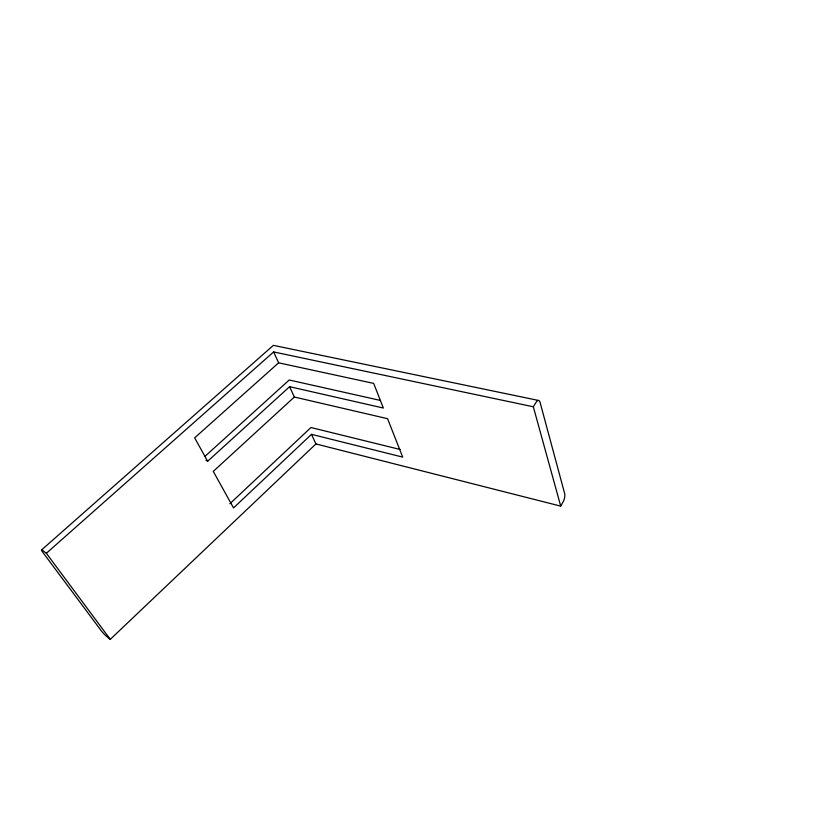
<?xml version="1.0" encoding="UTF-8"?>
<svg xmlns="http://www.w3.org/2000/svg" width="830" height="830" viewBox="0 0 830 830"><rect width="100%" height="100%" fill="white"/><g stroke="black" fill="none" stroke-linecap="round" stroke-linejoin="round"><path stroke-width="1.25" d="M560.727 506.134L563.207 501.714A5.997 2.365 -76.5 0 0 564.639 493.477L540.05 402.27A6.443 2.749 -78 0 0 536.097 402.28L533.327 406.783L560.727 506.134L315.908 443.936L311.499 434.339L233.531 507.919L213.269 471.388L294.349 397.02L387.569 418.694L402.695 457.112L311.499 434.339M110.276 639.349L46.356 553.278L43.015 550.695A6.329 0.861 46.6 0 0 42.558 551.991L101.26 630.759A5.862 0.747 46 0 0 106.997 636.703L110.276 639.349L315.908 443.936M229.879 503.727L310.97 427.523L400.299 449.518M205.892 460.214L207.645 461.262L289.608 386.687L383.367 408.038L373.666 383.387L278.631 362.824L273.63 351.93L46.356 553.278M204.886 456.448L289.224 379.995L380.036 400.351M278.631 362.824L194.656 437.846L207.645 461.262M41.5 550.01L273.371 345.353L538.39 400.423M273.63 351.93L533.327 406.783M289.608 386.687L294.349 397.02"/></g></svg>
